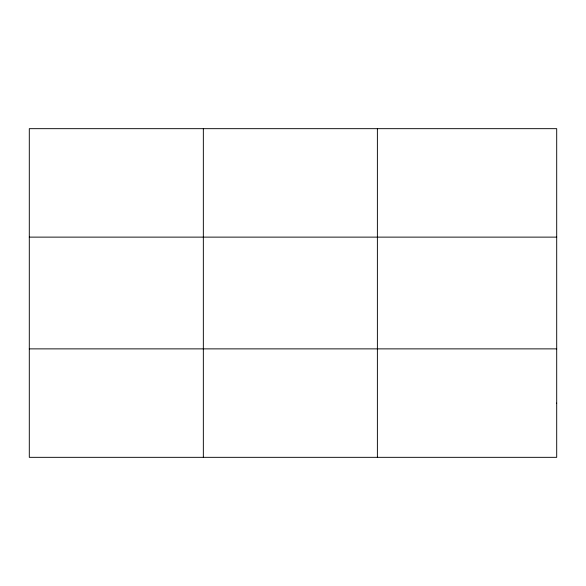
<?xml version="1.0" encoding="UTF-8"?>
<svg xmlns="http://www.w3.org/2000/svg" width="586" height="586" viewBox="0 0 586 586"><rect width="100%" height="100%" fill="white"/><g stroke="black" fill="none" stroke-linecap="round" stroke-linejoin="round"><path stroke-width="0.88" d="M203.342 128.671L203.342 457.329M377.384 128.671L377.384 457.329M29.3 237.125L556.7 237.125M29.3 348.875L556.7 348.875M556.7 403.102L556.7 457.329L29.3 457.329L29.3 128.671L556.7 128.671L556.7 403.102"/></g></svg>
